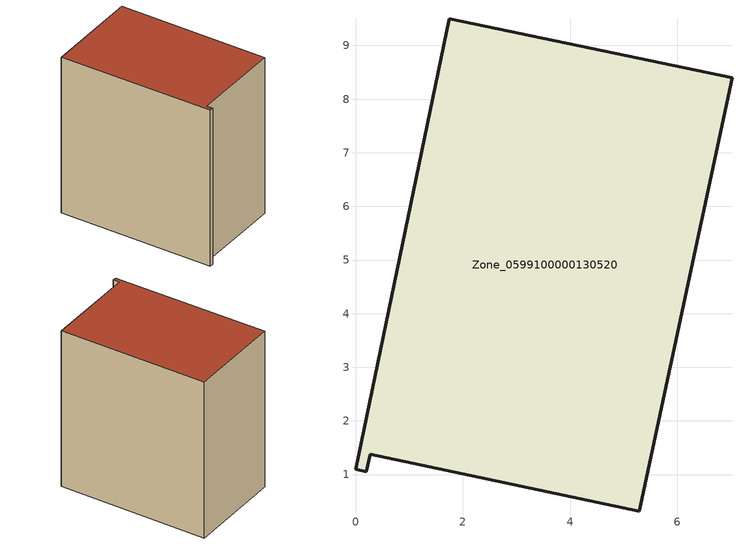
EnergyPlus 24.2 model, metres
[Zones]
Zone_0599100000130520
 floor ground (C_G): 1.75,9.5 7.02,8.4 5.29,0.32 0.27,1.38 0.2,1.06 0,1.1 z0
 wall outside (C_F): 7.02,8.4 1.75,9.5 0,1.1 0.2,1.06 0.27,1.38 5.29,0.32 7.02,8.4 z0:9.01
 roof outside (C_R): 1.75,9.5 0,1.1 0.2,1.06 0.27,1.38 5.29,0.32 7.02,8.4 z9.01
[BUILDING]
Pand.0599100000130520: North Axis=0; Terrain=City; Loads Convergence Tolerance Value=0.04; Temperature Convergence Tolerance Value=0.4; Solar Distribution=FullExterior; Maximum Number of Warmup Days=25; Minimum Number of Warmup Days=1
[Site:Location]
Rotterdam.The.Hague.AP_ZH_NLD Design_Conditions: Latitude=51.96; Longitude=4.45; Time Zone=1; Elevation=-4.5
[SITE:GROUNDTEMPERATURE:BUILDINGSURFACE]
18, 18, 18, 18, 18, 18, 18, 18, 18, 18, 18, 18
[MATERIAL] Thermal Absorptance=0.9; Solar Absorptance=0.7; Visible Absorptance=0.7
Name | Roughness | Thickness | Conductivity | Density | Specific Heat
G.TC.1975-1991 | MediumSmooth | 0.15 | 0.288461 | 540 | 1210
F.TC.1975-1991 | Rough | 0.3 | 0.230769 | 1920 | 840
R.TC.1975-1991 | MediumRough | 0.2 | 0.153846 | 1500 | 1000
[CONSTRUCTION]
C_G: G.TC.1975-1991
C_F: F.TC.1975-1991
C_R: R.TC.1975-1991
[ZONE]
Zone_0599100000130520: Type=1; Multiplier=1; Ceiling Height=Autocalculate; Volume=Autocalculate; Floor Area=autocalculate; Part of Total Floor Area=Yes
[ZONEINFILTRATION:DESIGNFLOWRATE]
Infil_Zone_0599100000130520: Zone or ZoneList or Space or SpaceList=Zone_0599100000130520; Schedule=AlwaysOn; Design Flow Rate Calculation Method=Flow/Area; Flow Rate per Floor Area=0.003; Constant Term Coefficient=1; Temperature Term Coefficient=0; Velocity Term Coefficient=0; Velocity Squared Term Coefficient=0
[HVACTEMPLATE:ZONE:IDEALLOADSAIRSYSTEM]
Zone_0599100000130520: Maximum Heating Supply Air Temperature=50; Minimum Cooling Supply Air Temperature=13; Maximum Heating Supply Air Humidity Ratio=0.0156; Minimum Cooling Supply Air Humidity Ratio=0.0077; Heating Limit=NoLimit; Cooling Limit=NoLimit; Dehumidification Control Type=ConstantSensibleHeatRatio; Cooling Sensible Heat Ratio=0.7; Dehumidification Setpoint=60; Humidification Control Type=None; Humidification Setpoint=30; Outdoor Air Method=None; Outdoor Air Flow Rate per Person=0.00944; Outdoor Air Flow Rate per Zone Floor Area=0; Outdoor Air Flow Rate per Zone=0; Demand Controlled Ventilation Type=None; Outdoor Air Economizer Type=NoEconomizer; Heat Recovery Type=None; Sensible Heat Recovery Effectiveness=0.7; Latent Heat Recovery Effectiveness=0.65
[ZONECONTROL:THERMOSTAT]
ThermostatControl_Zone_0599100000130520: Zone or ZoneList=Zone_0599100000130520; Control Type Schedule=DualSetpointControlType; Control 1=Thermostat_Zone_0599100000130520; Temperature Difference Between Cutout And Setpoint=0
[THERMOSTATSETPOINT:DUALSETPOINT]
Thermostat_Zone_0599100000130520: Heating Setpoint Temperature Schedule=HeatingSetpoint_Zone_0599100000130520; Cooling Setpoint Temperature Schedule=CoolingSetpoint_Zone_0599100000130520
[SCHEDULE:COMPACT]
HeatingSetpoint_Zone_0599100000130520: Through: 12/31, For: AllDays, Until: 24:00, 21
CoolingSetpoint_Zone_0599100000130520: Through: 12/31, For: AllDays, Until: 24:00, 24
DualSetpointControlType: Through: 12/31, For: AllDays, Until: 24:00, 4
AlwaysOn: Through: 12/31, For: AllDays, Until: 24:00, 1
